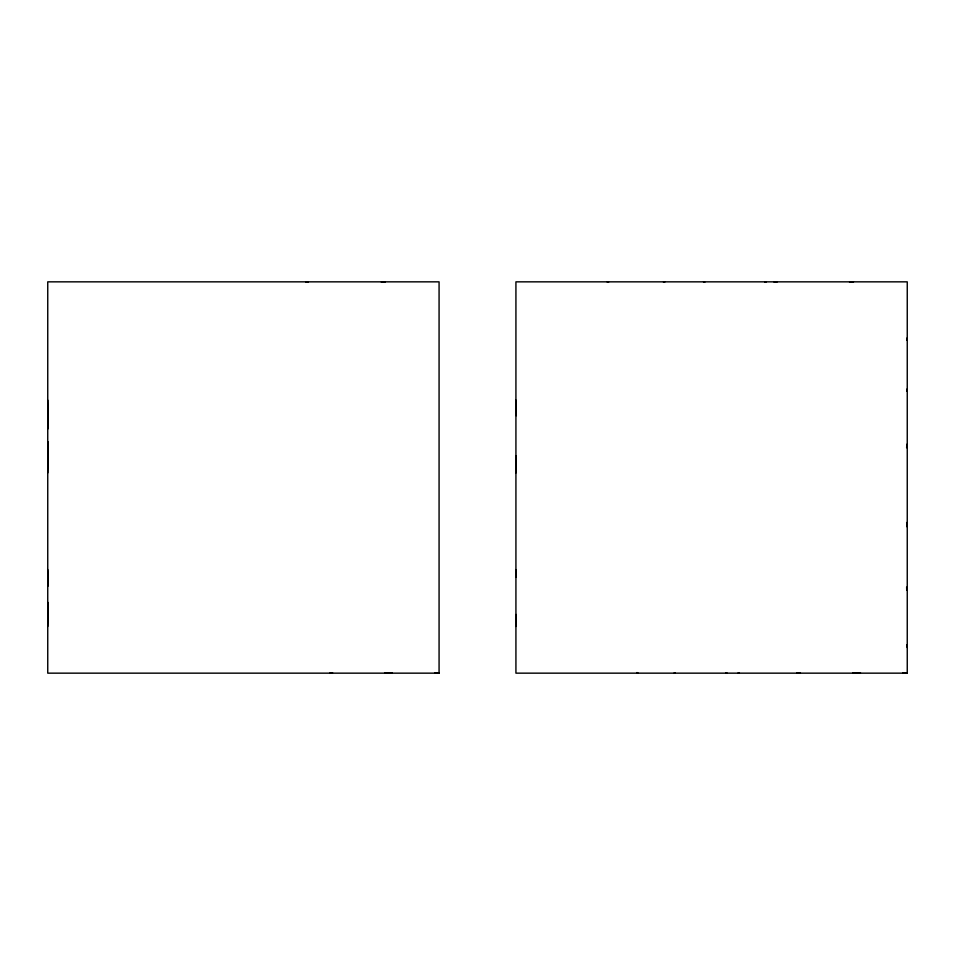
<?xml version="1.0" encoding="UTF-8"?>
<svg xmlns="http://www.w3.org/2000/svg" width="955" height="955" viewBox="0 0 955 955"><rect width="100%" height="100%" fill="white"/><g stroke="black" fill="none" stroke-linecap="round" stroke-linejoin="round"><path stroke-width="1.43" d="M47.75 472.904L48.216 441.962M515.927 472.904L516.189 456.024M47.75 626.468L48.227 602.51M515.927 626.468L516.166 614.483M906.784 340.195L907.25 337.724M906.713 590.059L906.641 587.11M906.629 447.74L906.892 444.23M906.641 526.611L907.25 525.202L906.629 522.504M906.892 391.347L906.784 389.174M673.991 673.156L675.066 672.798M737.917 673.156L739.313 672.762M764.68 282.238L766.256 281.844M663.474 282.119L664.907 281.844M329.75 673.156L332.591 672.798M800.409 672.845L796.768 672.762M381.367 282.179L385.307 281.844M849.544 282.179L853.484 281.844M392.302 672.786L384.602 672.845M860.479 672.786L852.779 672.845M439.073 673.156L47.75 673.156L47.75 281.844L439.073 281.844L439.073 673.156L434.847 672.786M907.25 673.156L515.927 673.156L515.927 281.844L907.25 281.844L907.25 673.156L903.024 672.786M773.872 281.844L776.916 282.179M305.695 281.844L308.393 282.143M607.082 281.844L608.621 282.119M725.776 672.798L727.149 673.156M703.525 281.844L704.754 282.238M637.021 672.547L638.119 673.156M906.713 644.971L907.25 647.574M515.927 569.586L516.166 577.393M47.75 569.586L48.251 585.952M515.927 400.121L516.189 415.712M47.75 400.121L48.216 428.711"/></g></svg>
